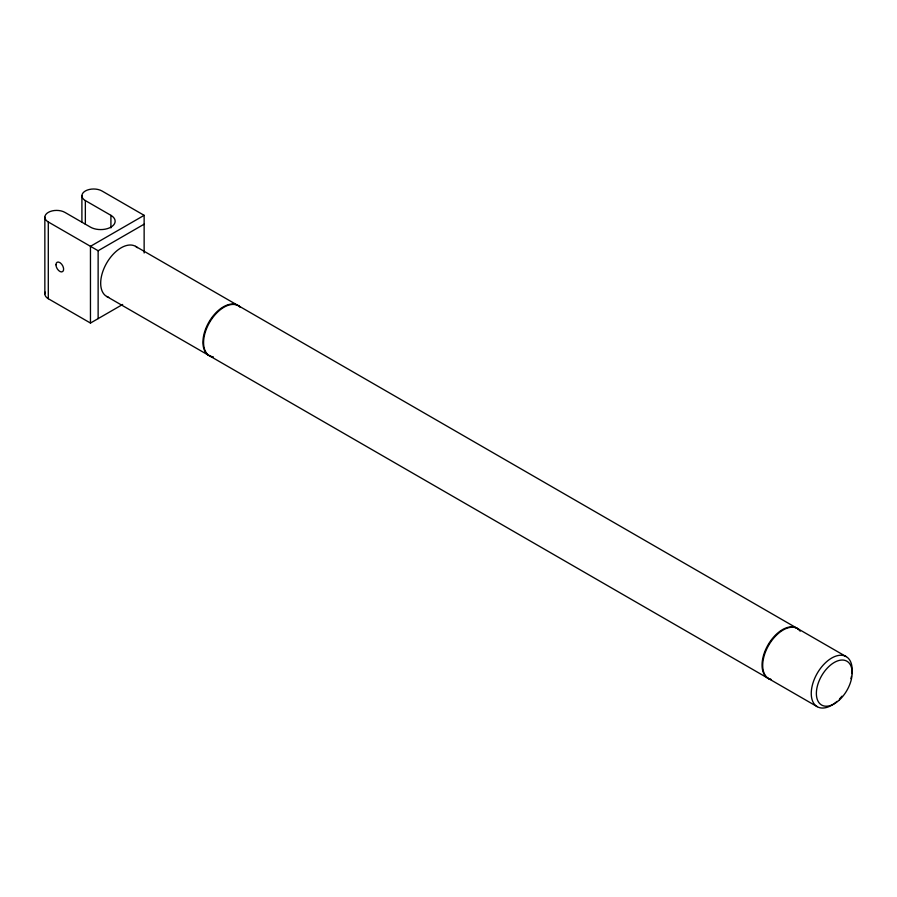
<?xml version="1.0" encoding="UTF-8"?>
<svg xmlns="http://www.w3.org/2000/svg" width="897" height="897" viewBox="0 0 897 897"><rect width="100%" height="100%" fill="white"/><g stroke="black" fill="none" stroke-linecap="round" stroke-linejoin="round"><path stroke-width="1.35" d="M144.137 252.999L144.137 215.336L90.462 246.327L90.462 323.055L122.665 304.464M144.137 215.336L101.966 190.983A11.751 6.784 0 0 0 85.35 190.983A11.751 6.784 0 0 0 85.35 200.58L110.914 215.336A14.464 8.353 0 0 1 110.914 227.143A14.464 8.353 0 0 1 90.462 227.143L64.909 212.387A11.751 6.784 0 0 0 48.292 212.387A11.751 6.784 0 0 0 48.292 221.974L98.132 250.745L144.137 224.183M135.593 246.361L237.84 305.395M238.479 305.765L796.962 628.203M797.601 628.573L846.163 656.604M106.676 296.459L208.923 355.481M209.562 355.851L768.045 678.289M768.684 678.659L817.245 706.69M45.254 292.164A11.751 6.784 0 0 0 48.292 298.712L90.462 323.055M110.914 215.336L110.914 227.894M98.132 250.745L98.132 318.637M85.35 200.58L85.35 224.295M81.907 195.781L81.907 222.288M48.292 221.974L48.292 298.712M44.85 217.175L44.85 293.913M108.694 297.333A28.917 16.695 -60 0 1 106.676 263.056A28.917 16.695 -60 0 1 137.364 247.673M213.15 356.793A28.917 16.695 -60 0 1 208.003 323.75A28.917 16.695 -60 0 1 239.6 306.696M836.991 701.398A28.917 16.695 -60 0 1 811.404 696.24A28.917 16.695 -60 0 1 832.057 657.837A28.917 16.695 -60 0 1 851.903 673.692M851.455 676.36A28.917 16.695 -60 0 1 850.917 678.625M841.924 696.195A28.917 16.695 -60 0 1 839.525 698.942M770.691 679.534A28.917 16.695 -60 0 1 768.684 645.268A28.917 16.695 -60 0 1 799.362 629.873M212.656 356.995A28.917 16.695 -60 0 1 209.091 323.29A28.917 16.695 -60 0 1 240.239 307.066M771.14 679.433A28.917 16.695 -60 0 1 768.516 644.08A28.917 16.695 -60 0 1 800.202 631.219M55.962 264.772A5.427 3.128 60 0 0 61.714 271.926A5.427 3.128 60 0 0 61.714 264.256A5.427 3.128 60 0 0 55.962 264.772M838.886 700.411A25.307 14.61 -60 0 0 846.914 661.212A25.307 14.61 -60 0 0 816.976 687.752A25.307 14.61 -60 0 0 838.886 700.411"/></g></svg>
